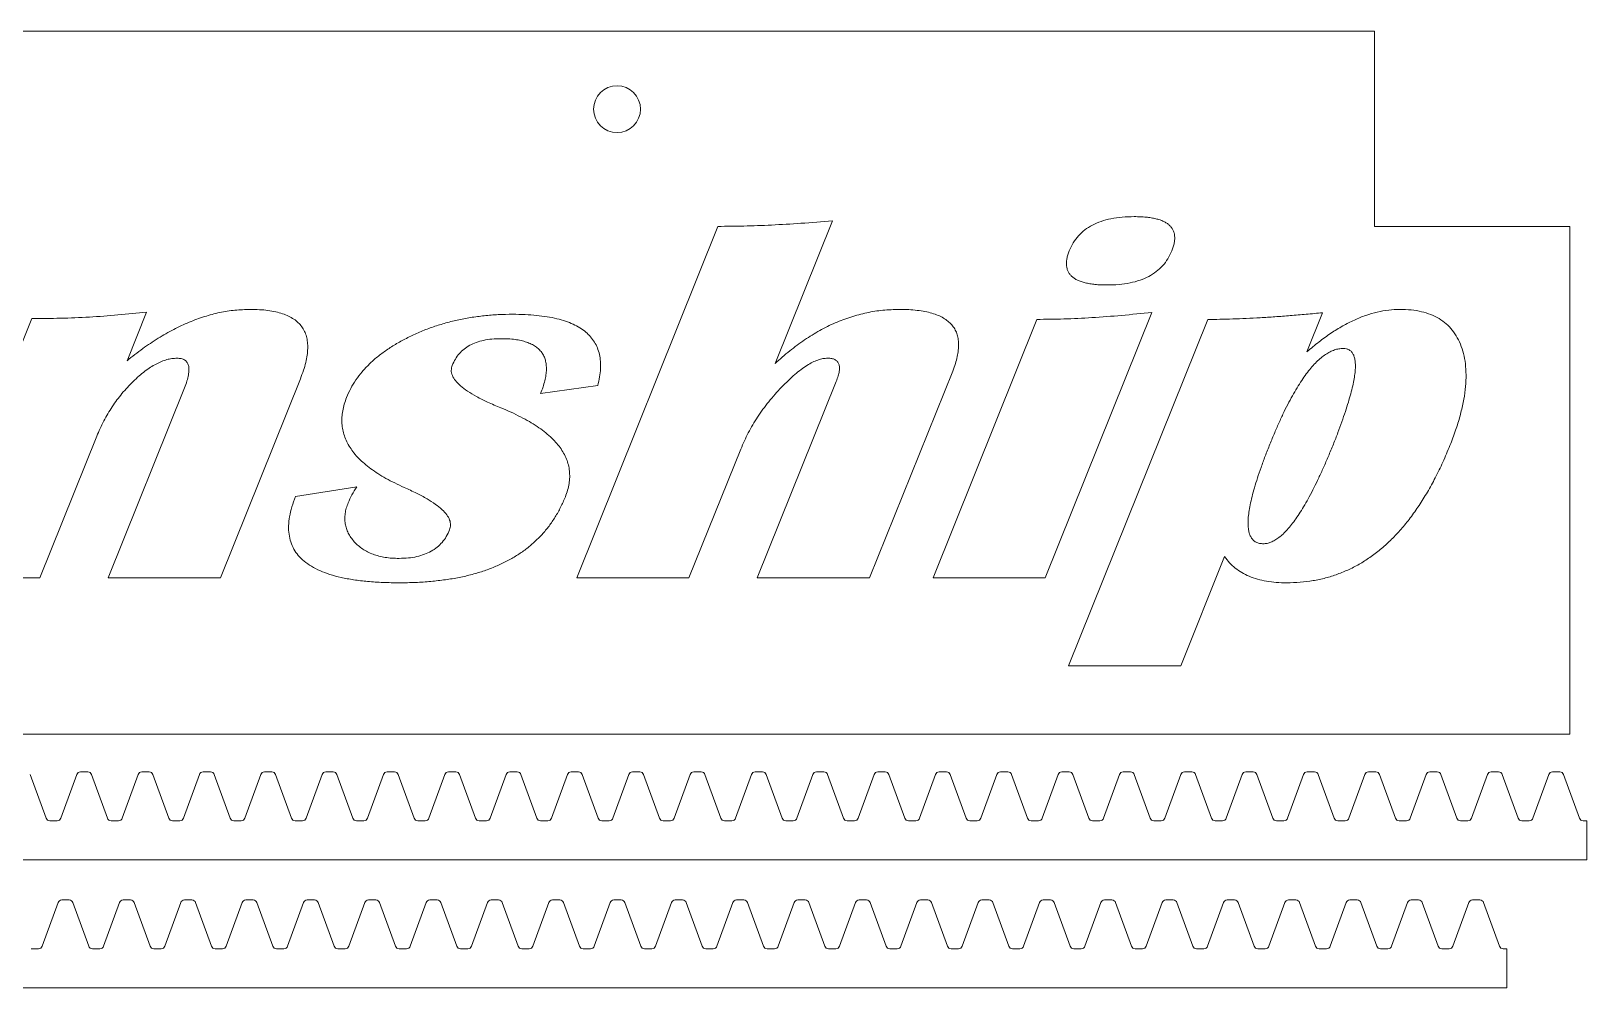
# Model space of a CAD drawing. Header units: millimetres. Extents: x 8 to 1030, y 631 to 832.
# Drawn here: x 831 to 1030.3, y 709.3 to 831.7 of the extents above; entities that cross this region are included whole.
import ezdxf

# ---------------------------------------------------------------- set-up
doc = ezdxf.new("R2010")
doc.units = ezdxf.units.MM

msp = doc.modelspace()

# ---------------------------------------------------------------- linework, layer by layer
at = {"color": 7, "linetype": 'Continuous', "lineweight": 15}
for p, q in [((33.08, 831.75), (1003.08, 831.75)), ((1003.08, 831.75), (1003.08, 806.75)), ((933.65, 807.44), (926.31, 789.19)), ((900.91, 761.75), (919, 806.75)), ((1003.08, 806.75), (1028.08, 806.75)), ((1028.08, 741.75), (1028.08, 806.75)), ((817.79, 761.75), (831.13, 794.94)), ((845.83, 795.77), (843.33, 789.55)), ((974.57, 795.74), (960.91, 761.75)), ((996.43, 795.7), (994.42, 790.69)), ((946.54, 761.75), (959.84, 794.84)), ((963.89, 750.5), (981.71, 794.84)), ((865.53, 787.25), (855.29, 761.75)), ((924.04, 761.75), (934.15, 786.91)), ((949.06, 788.23), (938.41, 761.75)), ((840.91, 761.75), (850.69, 786.08)), ((903.62, 786.37), (896.29, 785.34)), ((839.46, 779.89), (832.16, 761.75)), ((921.92, 778.24), (915.29, 761.75)), ((864.91, 772.17), (872.75, 773.41)), ((983.88, 764.47), (978.27, 750.5)), ((832.16, 761.75), (817.79, 761.75)), ((855.29, 761.75), (840.91, 761.75)), ((915.29, 761.75), (900.91, 761.75)), ((938.41, 761.75), (924.04, 761.75)), ((960.91, 761.75), (946.54, 761.75)), ((978.27, 750.5), (963.89, 750.5)), ((8.08, 741.75), (1028.08, 741.75)), ((832.97, 730.99), (830.93, 736.58)), ((836.9, 736.58), (834.86, 730.99)), ((838.32, 736.91), (837.37, 736.91)), ((840.82, 730.99), (838.79, 736.58)), ((844.75, 736.58), (842.72, 730.99)), ((846.17, 736.91), (845.22, 736.91)), ((848.68, 730.99), (846.64, 736.58)), ((852.6, 736.58), (850.57, 730.99)), ((854.03, 736.91), (853.07, 736.91)), ((856.53, 730.99), (854.5, 736.58)), ((860.46, 736.58), (858.42, 730.99)), ((861.88, 736.91), (860.93, 736.91)), ((864.39, 730.99), (862.35, 736.58)), ((868.31, 736.58), (866.28, 730.99)), ((869.73, 736.91), (868.78, 736.91)), ((872.24, 730.99), (870.2, 736.58)), ((876.17, 736.58), (874.13, 730.99)), ((877.59, 736.91), (876.64, 736.91)), ((880.09, 730.99), (878.06, 736.58)), ((884.02, 736.58), (881.99, 730.99)), ((885.44, 736.91), (884.49, 736.91)), ((887.95, 730.99), (885.91, 736.58)), ((891.87, 736.58), (889.84, 730.99)), ((893.3, 736.91), (892.34, 736.91)), ((895.8, 730.99), (893.77, 736.58)), ((899.73, 736.58), (897.69, 730.99)), ((901.15, 736.91), (900.2, 736.91)), ((903.66, 730.99), (901.62, 736.58)), ((907.58, 736.58), (905.55, 730.99)), ((909, 736.91), (908.05, 736.91)), ((911.51, 730.99), (909.47, 736.58)), ((915.44, 736.58), (913.4, 730.99)), ((916.86, 736.91), (915.91, 736.91)), ((919.36, 730.99), (917.33, 736.58)), ((923.29, 736.58), (921.26, 730.99)), ((924.71, 736.91), (923.76, 736.91)), ((927.22, 730.99), (925.18, 736.58)), ((931.14, 736.58), (929.11, 730.99)), ((932.57, 736.91), (931.61, 736.91)), ((935.07, 730.99), (933.04, 736.58)), ((939, 736.58), (936.96, 730.99)), ((940.42, 736.91), (939.47, 736.91)), ((942.93, 730.99), (940.89, 736.58)), ((946.85, 736.58), (944.82, 730.99)), ((948.27, 736.91), (947.32, 736.91)), ((950.78, 730.99), (948.74, 736.58)), ((954.71, 736.58), (952.67, 730.99)), ((956.13, 736.91), (955.18, 736.91)), ((958.63, 730.99), (956.6, 736.58)), ((962.56, 736.58), (960.53, 730.99)), ((963.98, 736.91), (963.03, 736.91)), ((966.49, 730.99), (964.45, 736.58)), ((970.41, 736.58), (968.38, 730.99)), ((971.84, 736.91), (970.88, 736.91)), ((974.34, 730.99), (972.31, 736.58)), ((978.27, 736.58), (976.23, 730.99)), ((979.69, 736.91), (978.74, 736.91)), ((982.2, 730.99), (980.16, 736.58)), ((986.12, 736.58), (984.09, 730.99)), ((987.54, 736.91), (986.59, 736.91)), ((990.05, 730.99), (988.01, 736.58)), ((993.98, 736.58), (991.94, 730.99)), ((995.4, 736.91), (994.45, 736.91)), ((997.9, 730.99), (995.87, 736.58)), ((1001.83, 736.58), (999.8, 730.99)), ((1003.25, 736.91), (1002.3, 736.91)), ((1005.76, 730.99), (1003.72, 736.58)), ((1009.68, 736.58), (1007.65, 730.99)), ((1011.11, 736.91), (1010.15, 736.91)), ((1013.61, 730.99), (1011.58, 736.58)), ((1017.54, 736.58), (1015.5, 730.99)), ((1018.96, 736.91), (1018.01, 736.91)), ((1021.47, 730.99), (1019.43, 736.58)), ((1025.39, 736.58), (1023.36, 730.99)), ((1026.81, 736.91), (1025.86, 736.91)), ((1029.32, 730.99), (1027.28, 736.58)), ((834.39, 730.66), (833.44, 730.66)), ((842.25, 730.66), (841.29, 730.66)), ((850.1, 730.66), (849.15, 730.66)), ((857.95, 730.66), (857, 730.66)), ((865.81, 730.66), (864.86, 730.66)), ((873.66, 730.66), (872.71, 730.66)), ((881.52, 730.66), (880.56, 730.66)), ((889.37, 730.66), (888.42, 730.66)), ((897.22, 730.66), (896.27, 730.66)), ((905.08, 730.66), (904.13, 730.66)), ((912.93, 730.66), (911.98, 730.66)), ((920.79, 730.66), (919.83, 730.66)), ((928.64, 730.66), (927.69, 730.66)), ((936.49, 730.66), (935.54, 730.66)), ((944.35, 730.66), (943.4, 730.66)), ((952.2, 730.66), (951.25, 730.66)), ((960.06, 730.66), (959.1, 730.66)), ((967.91, 730.66), (966.96, 730.66)), ((975.76, 730.66), (974.81, 730.66)), ((983.62, 730.66), (982.67, 730.66)), ((991.47, 730.66), (990.52, 730.66)), ((999.33, 730.66), (998.37, 730.66)), ((1007.18, 730.66), (1006.23, 730.66)), ((1015.03, 730.66), (1014.08, 730.66)), ((1022.89, 730.66), (1021.94, 730.66)), ((1030.27, 730.66), (1029.79, 730.66)), ((1030.27, 725.66), (1030.27, 730.66)), ((9.25, 725.66), (1030.27, 725.66)), ((834.51, 720.19), (832.47, 714.6)), ((835.93, 720.52), (834.98, 720.52)), ((838.43, 714.6), (836.4, 720.19)), ((842.36, 720.19), (840.33, 714.6)), ((843.78, 720.52), (842.83, 720.52)), ((846.29, 714.6), (844.25, 720.19)), ((850.21, 720.19), (848.18, 714.6)), ((851.64, 720.52), (850.68, 720.52)), ((854.14, 714.6), (852.11, 720.19)), ((858.07, 720.19), (856.03, 714.6)), ((859.49, 720.52), (858.54, 720.52)), ((862, 714.6), (859.96, 720.19)), ((865.92, 720.19), (863.89, 714.6)), ((867.34, 720.52), (866.39, 720.52)), ((869.85, 714.6), (867.81, 720.19)), ((873.78, 720.19), (871.74, 714.6)), ((875.2, 720.52), (874.25, 720.52)), ((877.7, 714.6), (875.67, 720.19)), ((881.63, 720.19), (879.6, 714.6)), ((883.05, 720.52), (882.1, 720.52)), ((885.56, 714.6), (883.52, 720.19)), ((889.48, 720.19), (887.45, 714.6)), ((890.91, 720.52), (889.95, 720.52)), ((893.41, 714.6), (891.38, 720.19)), ((897.34, 720.19), (895.3, 714.6)), ((898.76, 720.52), (897.81, 720.52)), ((901.27, 714.6), (899.23, 720.19)), ((905.19, 720.19), (903.16, 714.6)), ((906.61, 720.52), (905.66, 720.52)), ((909.12, 714.6), (907.08, 720.19)), ((913.05, 720.19), (911.01, 714.6)), ((914.47, 720.52), (913.52, 720.52)), ((916.97, 714.6), (914.94, 720.19)), ((920.9, 720.19), (918.87, 714.6)), ((922.32, 720.52), (921.37, 720.52)), ((924.83, 714.6), (922.79, 720.19)), ((928.75, 720.19), (926.72, 714.6)), ((930.18, 720.52), (929.22, 720.52)), ((932.68, 714.6), (930.65, 720.19)), ((936.61, 720.19), (934.57, 714.6)), ((938.03, 720.52), (937.08, 720.52)), ((940.54, 714.6), (938.5, 720.19)), ((944.46, 720.19), (942.43, 714.6)), ((945.88, 720.52), (944.93, 720.52)), ((948.39, 714.6), (946.35, 720.19)), ((952.32, 720.19), (950.28, 714.6)), ((953.74, 720.52), (952.79, 720.52)), ((956.24, 714.6), (954.21, 720.19)), ((960.17, 720.19), (958.14, 714.6)), ((961.59, 720.52), (960.64, 720.52)), ((964.1, 714.6), (962.06, 720.19)), ((968.02, 720.19), (965.99, 714.6)), ((969.45, 720.52), (968.49, 720.52)), ((971.95, 714.6), (969.92, 720.19)), ((975.88, 720.19), (973.84, 714.6)), ((977.3, 720.52), (976.35, 720.52)), ((979.81, 714.6), (977.77, 720.19)), ((983.73, 720.19), (981.7, 714.6)), ((985.15, 720.52), (984.2, 720.52)), ((987.66, 714.6), (985.62, 720.19)), ((991.59, 720.19), (989.55, 714.6)), ((993.01, 720.52), (992.06, 720.52)), ((995.51, 714.6), (993.48, 720.19)), ((999.44, 720.19), (997.41, 714.6)), ((1000.86, 720.52), (999.91, 720.52)), ((1003.37, 714.6), (1001.33, 720.19)), ((1007.29, 720.19), (1005.26, 714.6)), ((1008.72, 720.52), (1007.76, 720.52)), ((1011.22, 714.6), (1009.19, 720.19)), ((1015.15, 720.19), (1013.11, 714.6)), ((1016.57, 720.52), (1015.62, 720.52)), ((1019.08, 714.6), (1017.04, 720.19)), ((832, 714.27), (831.05, 714.27)), ((839.86, 714.27), (838.9, 714.27)), ((847.71, 714.27), (846.76, 714.27)), ((855.56, 714.27), (854.61, 714.27)), ((863.42, 714.27), (862.47, 714.27)), ((871.27, 714.27), (870.32, 714.27)), ((879.13, 714.27), (878.17, 714.27)), ((886.98, 714.27), (886.03, 714.27)), ((894.83, 714.27), (893.88, 714.27)), ((902.69, 714.27), (901.74, 714.27)), ((910.54, 714.27), (909.59, 714.27)), ((918.4, 714.27), (917.44, 714.27)), ((926.25, 714.27), (925.3, 714.27)), ((934.1, 714.27), (933.15, 714.27)), ((941.96, 714.27), (941.01, 714.27)), ((949.81, 714.27), (948.86, 714.27)), ((957.67, 714.27), (956.71, 714.27)), ((965.52, 714.27), (964.57, 714.27)), ((973.37, 714.27), (972.42, 714.27)), ((981.23, 714.27), (980.28, 714.27)), ((989.08, 714.27), (988.13, 714.27)), ((996.94, 714.27), (995.98, 714.27)), ((1004.79, 714.27), (1003.84, 714.27)), ((1012.64, 714.27), (1011.69, 714.27)), ((1020.02, 714.27), (1019.55, 714.27)), ((1020.02, 709.27), (1020.02, 714.27)), ((517.37, 709.27), (1020.02, 709.27))]:
    msp.add_line(p, q, dxfattribs=at)
msp.add_circle((906.08, 821.75), 3, dxfattribs=at)
for centre, start, end in [((837.37, 736.41), 90, 160), ((838.32, 736.41), 20, 90), ((845.22, 736.41), 90, 160), ((846.17, 736.41), 20, 90), ((853.07, 736.41), 90, 160), ((854.03, 736.41), 20, 90), ((860.93, 736.41), 90, 160), ((861.88, 736.41), 20, 90), ((868.78, 736.41), 90, 160), ((869.73, 736.41), 20, 90), ((876.64, 736.41), 90, 160), ((877.59, 736.41), 20, 90), ((884.49, 736.41), 90, 160), ((885.44, 736.41), 20, 90), ((892.34, 736.41), 90, 160), ((893.3, 736.41), 20, 90), ((900.2, 736.41), 90, 160), ((901.15, 736.41), 20, 90), ((908.05, 736.41), 90, 160), ((909, 736.41), 20, 90), ((915.91, 736.41), 90, 160), ((916.86, 736.41), 20, 90), ((923.76, 736.41), 90, 160), ((924.71, 736.41), 20, 90), ((931.61, 736.41), 90, 160), ((932.57, 736.41), 20, 90), ((939.47, 736.41), 90, 160), ((940.42, 736.41), 20, 90), ((947.32, 736.41), 90, 160), ((948.27, 736.41), 20, 90), ((955.18, 736.41), 90, 160), ((956.13, 736.41), 20, 90), ((963.03, 736.41), 90, 160), ((963.98, 736.41), 20, 90), ((970.88, 736.41), 90, 160), ((971.84, 736.41), 20, 90), ((978.74, 736.41), 90, 160), ((979.69, 736.41), 20, 90), ((986.59, 736.41), 90, 160), ((987.54, 736.41), 20, 90), ((994.45, 736.41), 90, 160), ((995.4, 736.41), 20, 90), ((1002.3, 736.41), 90, 160), ((1003.25, 736.41), 20, 90), ((1010.15, 736.41), 90, 160), ((1011.11, 736.41), 20, 90), ((1018.01, 736.41), 90, 160), ((1018.96, 736.41), 20, 90), ((1025.86, 736.41), 90, 160), ((1026.81, 736.41), 20, 90), ((833.44, 731.16), 200, 270), ((834.39, 731.16), 270, 340), ((841.29, 731.16), 200, 270), ((842.25, 731.16), 270, 340), ((849.15, 731.16), 200, 270), ((850.1, 731.16), 270, 340), ((857, 731.16), 200, 270), ((857.95, 731.16), 270, 340), ((864.86, 731.16), 200, 270), ((865.81, 731.16), 270, 340), ((872.71, 731.16), 200, 270), ((873.66, 731.16), 270, 340), ((880.56, 731.16), 200, 270), ((881.52, 731.16), 270, 340), ((888.42, 731.16), 200, 270), ((889.37, 731.16), 270, 340), ((896.27, 731.16), 200, 270), ((897.22, 731.16), 270, 340), ((904.13, 731.16), 200, 270), ((905.08, 731.16), 270, 340), ((911.98, 731.16), 200, 270), ((912.93, 731.16), 270, 340), ((919.83, 731.16), 200, 270), ((920.79, 731.16), 270, 340), ((927.69, 731.16), 200, 270), ((928.64, 731.16), 270, 340), ((935.54, 731.16), 200, 270), ((936.49, 731.16), 270, 340), ((943.4, 731.16), 200, 270), ((944.35, 731.16), 270, 340), ((951.25, 731.16), 200, 270), ((952.2, 731.16), 270, 340), ((959.1, 731.16), 200, 270), ((960.06, 731.16), 270, 340), ((966.96, 731.16), 200, 270), ((967.91, 731.16), 270, 340), ((974.81, 731.16), 200, 270), ((975.76, 731.16), 270, 340), ((982.67, 731.16), 200, 270), ((983.62, 731.16), 270, 340), ((990.52, 731.16), 200, 270), ((991.47, 731.16), 270, 340), ((998.37, 731.16), 200, 270), ((999.33, 731.16), 270, 340), ((1006.23, 731.16), 200, 270), ((1007.18, 731.16), 270, 340), ((1014.08, 731.16), 200, 270), ((1015.03, 731.16), 270, 340), ((1021.94, 731.16), 200, 270), ((1022.89, 731.16), 270, 340), ((1029.79, 731.16), 200, 270), ((834.98, 720.02), 90, 160), ((835.93, 720.02), 20, 90), ((842.83, 720.02), 90, 160), ((843.78, 720.02), 20, 90), ((850.68, 720.02), 90, 160), ((851.64, 720.02), 20, 90), ((858.54, 720.02), 90, 160), ((859.49, 720.02), 20, 90), ((866.39, 720.02), 90, 160), ((867.34, 720.02), 20, 90), ((874.25, 720.02), 90, 160), ((875.2, 720.02), 20, 90), ((882.1, 720.02), 90, 160), ((883.05, 720.02), 20, 90), ((889.95, 720.02), 90, 160), ((890.91, 720.02), 20, 90), ((897.81, 720.02), 90, 160), ((898.76, 720.02), 20, 90), ((905.66, 720.02), 90, 160), ((906.61, 720.02), 20, 90), ((913.52, 720.02), 90, 160), ((914.47, 720.02), 20, 90), ((921.37, 720.02), 90, 160), ((922.32, 720.02), 20, 90), ((929.22, 720.02), 90, 160), ((930.18, 720.02), 20, 90), ((937.08, 720.02), 90, 160), ((938.03, 720.02), 20, 90), ((944.93, 720.02), 90, 160), ((945.88, 720.02), 20, 90), ((952.79, 720.02), 90, 160), ((953.74, 720.02), 20, 90), ((960.64, 720.02), 90, 160), ((961.59, 720.02), 20, 90), ((968.49, 720.02), 90, 160), ((969.45, 720.02), 20, 90), ((976.35, 720.02), 90, 160), ((977.3, 720.02), 20, 90), ((984.2, 720.02), 90, 160), ((985.15, 720.02), 20, 90), ((992.06, 720.02), 90, 160), ((993.01, 720.02), 20, 90), ((999.91, 720.02), 90, 160), ((1000.86, 720.02), 20, 90), ((1007.76, 720.02), 90, 160), ((1008.72, 720.02), 20, 90), ((1015.62, 720.02), 90, 160), ((1016.57, 720.02), 20, 90), ((832, 714.77), 270, 340), ((838.9, 714.77), 200, 270), ((839.86, 714.77), 270, 340), ((846.76, 714.77), 200, 270), ((847.71, 714.77), 270, 340), ((854.61, 714.77), 200, 270), ((855.56, 714.77), 270, 340), ((862.47, 714.77), 200, 270), ((863.42, 714.77), 270, 340), ((870.32, 714.77), 200, 270), ((871.27, 714.77), 270, 340), ((878.17, 714.77), 200, 270), ((879.13, 714.77), 270, 340), ((886.03, 714.77), 200, 270), ((886.98, 714.77), 270, 340), ((893.88, 714.77), 200, 270), ((894.83, 714.77), 270, 340), ((901.74, 714.77), 200, 270), ((902.69, 714.77), 270, 340), ((909.59, 714.77), 200, 270), ((910.54, 714.77), 270, 340), ((917.44, 714.77), 200, 270), ((918.4, 714.77), 270, 340), ((925.3, 714.77), 200, 270), ((926.25, 714.77), 270, 340), ((933.15, 714.77), 200, 270), ((934.1, 714.77), 270, 340), ((941.01, 714.77), 200, 270), ((941.96, 714.77), 270, 340), ((948.86, 714.77), 200, 270), ((949.81, 714.77), 270, 340), ((956.71, 714.77), 200, 270), ((957.67, 714.77), 270, 340), ((964.57, 714.77), 200, 270), ((965.52, 714.77), 270, 340), ((972.42, 714.77), 200, 270), ((973.37, 714.77), 270, 340), ((980.28, 714.77), 200, 270), ((981.23, 714.77), 270, 340), ((988.13, 714.77), 200, 270), ((989.08, 714.77), 270, 340), ((995.98, 714.77), 200, 270), ((996.94, 714.77), 270, 340), ((1003.84, 714.77), 200, 270), ((1004.79, 714.77), 270, 340), ((1011.69, 714.77), 200, 270), ((1012.64, 714.77), 270, 340), ((1019.55, 714.77), 200, 270)]:
    msp.add_arc(centre, 0.5, start, end, dxfattribs=at)
for points, knots in [([(919, 806.75), (920.1, 806.76), (922.39, 806.77), (925.93, 806.92), (929.71, 807.13), (932.31, 807.34), (933.65, 807.44)], [0, 0, 0, 0, 0.225702, 0.467546, 0.725603, 1, 1, 1, 1]), ([(963.99, 803.62), (964.15, 803.97), (964.46, 804.66), (965.15, 805.56), (965.97, 806.33), (966.95, 806.94), (968.08, 807.42), (969.36, 807.76), (970.79, 807.96), (971.79, 807.99), (972.31, 808)], [0, 0, 0, 0, 0.114508, 0.225104, 0.335327, 0.44957, 0.570374, 0.701443, 0.844082, 1, 1, 1, 1]), ([(972.31, 808), (972.57, 807.99), (973.08, 807.99), (973.8, 807.94), (974.46, 807.85), (975.06, 807.74), (975.59, 807.58), (976.05, 807.4), (976.45, 807.17), (976.8, 806.92), (977.06, 806.62), (977.27, 806.3), (977.41, 805.93), (977.49, 805.53), (977.5, 805.1), (977.43, 804.63), (977.3, 804.13), (977.18, 803.8), (977.11, 803.62)], [0, 0, 0, 0, 0.096127, 0.184121, 0.264323, 0.33808, 0.404899, 0.465043, 0.520816, 0.571596, 0.61948, 0.665886, 0.71282, 0.761216, 0.813431, 0.869644, 0.932085, 1, 1, 1, 1]), ([(968.79, 799.25), (968.53, 799.25), (968.02, 799.26), (967.3, 799.31), (966.64, 799.4), (966.05, 799.51), (965.52, 799.67), (965.05, 799.85), (964.65, 800.07), (964.31, 800.33), (964.04, 800.63), (963.83, 800.95), (963.7, 801.32), (963.61, 801.72), (963.61, 802.15), (963.67, 802.62), (963.8, 803.11), (963.92, 803.45), (963.99, 803.62)], [0, 0, 0, 0, 0.096127, 0.184121, 0.264323, 0.33808, 0.404899, 0.465043, 0.520816, 0.571596, 0.61948, 0.665886, 0.71282, 0.761216, 0.813431, 0.869644, 0.932085, 1, 1, 1, 1]), ([(977.11, 803.62), (976.95, 803.28), (976.64, 802.59), (975.96, 801.69), (975.13, 800.92), (974.15, 800.3), (973.02, 799.82), (971.74, 799.49), (970.31, 799.28), (969.32, 799.26), (968.79, 799.25)], [0, 0, 0, 0, 0.114508, 0.225104, 0.335327, 0.44957, 0.570374, 0.701443, 0.844082, 1, 1, 1, 1]), ([(831.13, 794.94), (832.36, 794.95), (834.82, 794.97), (838.5, 795.13), (842.18, 795.39), (844.61, 795.65), (845.83, 795.77)], [0, 0, 0, 0, 0.250492, 0.501186, 0.750311, 1, 1, 1, 1]), ([(843.33, 789.55), (843.99, 790.08), (845.28, 791.1), (847.28, 792.42), (849.27, 793.57), (851.24, 794.5), (853.22, 795.22), (855.18, 795.75), (857.14, 796.05), (858.44, 796.1), (859.09, 796.12)], [0, 0, 0, 0, 0.145204, 0.282753, 0.413923, 0.539155, 0.659127, 0.775203, 0.888747, 1, 1, 1, 1]), ([(859.09, 796.12), (859.49, 796.12), (860.25, 796.1), (861.35, 796.01), (862.34, 795.83), (863.23, 795.59), (864.01, 795.28), (864.69, 794.9), (865.26, 794.44), (865.73, 793.92), (866.08, 793.32), (866.33, 792.65), (866.46, 791.91), (866.49, 791.11), (866.4, 790.24), (866.23, 789.29), (865.92, 788.29), (865.67, 787.6), (865.53, 787.25)], [0, 0, 0, 0, 0.0848057, 0.1622934, 0.2329905, 0.297359, 0.3560955, 0.410714, 0.4611889, 0.5100042, 0.5588146, 0.6080946, 0.6606708, 0.7165273, 0.7781056, 0.8454133, 0.9193414, 1, 1, 1, 1]), ([(871.45, 784.86), (871.62, 785.25), (871.96, 786.02), (872.63, 787.11), (873.43, 788.15), (874.35, 789.14), (875.39, 790.07), (876.57, 790.95), (877.87, 791.77), (879.29, 792.53), (880.79, 793.23), (882.35, 793.84), (883.97, 794.34), (885.62, 794.78), (887.33, 795.09), (889.08, 795.33), (890.88, 795.47), (892.09, 795.49), (892.71, 795.5)], [0, 0, 0, 0, 0.050355, 0.100855, 0.152816, 0.206556, 0.261998, 0.320422, 0.381692, 0.44635, 0.512918, 0.579752, 0.646764, 0.71516, 0.784141, 0.854485, 0.926359, 1, 1, 1, 1]), ([(892.71, 795.5), (893.24, 795.49), (894.27, 795.48), (895.75, 795.37), (897.1, 795.2), (898.34, 794.96), (899.45, 794.64), (900.45, 794.25), (901.32, 793.78), (902.07, 793.24), (902.7, 792.63), (903.21, 791.95), (903.58, 791.18), (903.85, 790.36), (903.97, 789.45), (903.98, 788.48), (903.87, 787.44), (903.7, 786.73), (903.62, 786.37)], [0, 0, 0, 0, 0.092868, 0.178576, 0.25736, 0.330079, 0.397264, 0.458761, 0.515507, 0.568615, 0.619059, 0.667632, 0.716241, 0.766189, 0.818228, 0.874275, 0.934604, 1, 1, 1, 1]), ([(926.31, 789.19), (926.93, 789.74), (928.14, 790.82), (930.05, 792.23), (932, 793.44), (933.98, 794.42), (936, 795.17), (938.04, 795.73), (940.12, 796.06), (941.52, 796.1), (942.22, 796.12)], [0, 0, 0, 0, 0.1394, 0.273304, 0.401037, 0.524831, 0.645617, 0.763924, 0.881762, 1, 1, 1, 1]), ([(942.22, 796.12), (942.62, 796.12), (943.39, 796.11), (944.49, 796.01), (945.48, 795.87), (946.38, 795.66), (947.17, 795.38), (947.87, 795.04), (948.45, 794.63), (948.95, 794.17), (949.33, 793.63), (949.61, 793.04), (949.77, 792.38), (949.84, 791.67), (949.79, 790.89), (949.65, 790.05), (949.4, 789.16), (949.18, 788.55), (949.06, 788.23)], [0, 0, 0, 0, 0.089522, 0.171338, 0.246352, 0.314472, 0.377071, 0.434015, 0.486292, 0.536222, 0.584266, 0.632442, 0.682031, 0.734666, 0.79222, 0.855618, 0.924284, 1, 1, 1, 1]), ([(959.84, 794.84), (960.99, 794.86), (963.34, 794.88), (966.95, 795.06), (970.71, 795.34), (973.27, 795.61), (974.57, 795.74)], [0, 0, 0, 0, 0.233419, 0.477641, 0.733564, 1, 1, 1, 1]), ([(981.71, 794.84), (982.23, 794.84), (983.31, 794.84), (984.95, 794.91), (986.67, 794.95), (988.47, 795.06), (990.35, 795.17), (992.31, 795.34), (994.35, 795.49), (995.73, 795.63), (996.43, 795.7)], [0, 0, 0, 0, 0.10595, 0.217907, 0.334518, 0.456538, 0.584585, 0.717444, 0.856295, 1, 1, 1, 1]), ([(994.42, 790.69), (994.93, 791.12), (995.92, 791.96), (997.45, 793.07), (998.96, 794.01), (1000.46, 794.77), (1001.94, 795.38), (1003.41, 795.8), (1004.87, 796.07), (1005.84, 796.11), (1006.32, 796.12)], [0, 0, 0, 0, 0.1494884, 0.2902239, 0.4234301, 0.548902, 0.6678865, 0.7818926, 0.8923988, 1, 1, 1, 1]), ([(1006.32, 796.12), (1006.81, 796.11), (1007.74, 796.08), (1009.08, 795.87), (1010.28, 795.5), (1011.35, 794.98), (1012.27, 794.3), (1013.06, 793.48), (1013.71, 792.49), (1014.21, 791.38), (1014.57, 790.14), (1014.77, 788.79), (1014.81, 787.35), (1014.72, 785.81), (1014.44, 784.17), (1014.03, 782.43), (1013.46, 780.59), (1012.98, 779.35), (1012.73, 778.7)], [0, 0, 0, 0, 0.063667, 0.122451, 0.176566, 0.227897, 0.277055, 0.32655, 0.376727, 0.43019, 0.486223, 0.545361, 0.60812, 0.675245, 0.747427, 0.825462, 0.909409, 1, 1, 1, 1]), ([(891.21, 792.37), (890.82, 792.37), (890.07, 792.35), (889.02, 792.18), (888.06, 791.93), (887.22, 791.55), (886.48, 791.06), (885.85, 790.47), (885.34, 789.76), (885.1, 789.23), (884.98, 788.96)], [0, 0, 0, 0, 0.153189, 0.293806, 0.422068, 0.54182, 0.657754, 0.769651, 0.882086, 1, 1, 1, 1]), ([(896.29, 785.34), (896.4, 785.62), (896.61, 786.16), (896.83, 786.97), (896.99, 787.71), (897.05, 788.4), (897.02, 789.04), (896.92, 789.62), (896.73, 790.16), (896.44, 790.63), (896.07, 791.04), (895.63, 791.41), (895.09, 791.71), (894.47, 791.95), (893.77, 792.15), (892.99, 792.28), (892.13, 792.36), (891.52, 792.37), (891.21, 792.37)], [0, 0, 0, 0, 0.080768, 0.154971, 0.222467, 0.283681, 0.340375, 0.392667, 0.441724, 0.490586, 0.539355, 0.590115, 0.644367, 0.703422, 0.767691, 0.838454, 0.915444, 1, 1, 1, 1]), ([(999.07, 791.12), (998.88, 791.11), (998.5, 791.09), (997.93, 790.94), (997.36, 790.7), (996.78, 790.36), (996.21, 789.92), (995.62, 789.39), (995.04, 788.77), (994.47, 788.04), (993.87, 787.23), (993.29, 786.32), (992.69, 785.31), (992.09, 784.21), (991.48, 783.01), (990.88, 781.72), (990.27, 780.33), (989.88, 779.36), (989.67, 778.87)], [0, 0, 0, 0, 0.034694, 0.071019, 0.109079, 0.150369, 0.195361, 0.24345, 0.296642, 0.354028, 0.416484, 0.483592, 0.556176, 0.634328, 0.717307, 0.806283, 0.900233, 1, 1, 1, 1]), ([(997.8, 778.87), (998, 779.36), (998.38, 780.31), (998.88, 781.71), (999.33, 783), (999.72, 784.19), (1000.03, 785.3), (1000.29, 786.3), (1000.46, 787.21), (1000.59, 788.02), (1000.63, 788.75), (1000.62, 789.37), (1000.53, 789.91), (1000.38, 790.35), (1000.15, 790.7), (999.85, 790.95), (999.48, 791.1), (999.21, 791.12), (999.07, 791.12)], [0, 0, 0, 0, 0.117795, 0.226801, 0.328245, 0.420571, 0.505229, 0.581804, 0.650086, 0.710537, 0.763957, 0.810113, 0.848865, 0.883292, 0.912881, 0.940016, 0.968795, 1, 1, 1, 1]), ([(849.72, 789.87), (849.51, 789.86), (849.07, 789.84), (848.4, 789.7), (847.73, 789.46), (847.03, 789.13), (846.32, 788.71), (845.59, 788.2), (844.85, 787.59), (843.85, 786.66), (842.66, 785.38), (841.41, 783.68), (840.31, 781.86), (839.74, 780.55), (839.46, 779.89)], [0, 0, 0, 0, 0.04319, 0.087853, 0.135522, 0.186611, 0.241894, 0.30091, 0.364911, 0.433254, 0.574551, 0.714452, 0.856351, 1, 1, 1, 1]), ([(850.69, 786.08), (850.8, 786.37), (851.01, 786.91), (851.2, 787.69), (851.28, 788.35), (851.24, 788.9), (851.05, 789.35), (850.72, 789.68), (850.25, 789.85), (849.91, 789.86), (849.72, 789.87)], [0, 0, 0, 0, 0.194977, 0.358641, 0.49433, 0.605771, 0.698624, 0.78693, 0.884553, 1, 1, 1, 1]), ([(884.98, 788.96), (884.91, 788.75), (884.79, 788.32), (884.97, 787.62), (885.38, 786.95), (886.05, 786.27), (886.98, 785.6), (888.15, 784.91), (889.57, 784.2), (890.62, 783.76), (891.19, 783.53)], [0, 0, 0, 0, 0.0726289, 0.146552, 0.2329918, 0.3376095, 0.4651455, 0.6169737, 0.7948436, 1, 1, 1, 1]), ([(933.05, 789.87), (932.85, 789.86), (932.42, 789.84), (931.77, 789.64), (931.08, 789.36), (930.37, 788.94), (929.61, 788.42), (928.82, 787.78), (927.99, 787.02), (926.85, 785.88), (925.49, 784.34), (924.06, 782.39), (922.85, 780.37), (922.23, 778.95), (921.92, 778.24)], [0, 0, 0, 0, 0.036468, 0.07652, 0.12088, 0.170696, 0.225423, 0.286226, 0.353373, 0.427062, 0.576813, 0.721785, 0.861954, 1, 1, 1, 1]), ([(934.15, 786.91), (934.24, 787.14), (934.41, 787.57), (934.53, 788.18), (934.58, 788.69), (934.49, 789.12), (934.3, 789.47), (933.97, 789.72), (933.54, 789.85), (933.22, 789.87), (933.05, 789.87)], [0, 0, 0, 0, 0.184288, 0.339382, 0.466904, 0.572065, 0.665293, 0.761276, 0.869666, 1, 1, 1, 1]), ([(878.83, 773.32), (878.42, 773.51), (877.63, 773.88), (876.5, 774.46), (875.48, 775.07), (874.56, 775.71), (873.74, 776.36), (873.01, 777.03), (872.39, 777.72), (871.89, 778.44), (871.45, 779.17), (871.15, 779.93), (870.95, 780.71), (870.83, 781.51), (870.84, 782.32), (870.94, 783.16), (871.13, 784.02), (871.34, 784.58), (871.45, 784.86)], [0, 0, 0, 0, 0.087402, 0.169421, 0.246849, 0.319114, 0.387055, 0.450138, 0.510159, 0.566832, 0.621497, 0.673984, 0.725672, 0.77736, 0.829843, 0.883961, 0.940407, 1, 1, 1, 1]), ([(891.19, 783.53), (891.63, 783.34), (892.49, 782.99), (893.71, 782.38), (894.83, 781.79), (895.83, 781.16), (896.73, 780.51), (897.53, 779.85), (898.21, 779.16), (898.79, 778.46), (899.25, 777.73), (899.61, 776.98), (899.87, 776.22), (900, 775.43), (900.03, 774.63), (899.95, 773.81), (899.76, 772.96), (899.56, 772.41), (899.46, 772.13)], [0, 0, 0, 0, 0.090807, 0.176233, 0.255935, 0.329892, 0.399433, 0.464388, 0.524756, 0.581927, 0.635769, 0.687419, 0.737916, 0.787797, 0.83758, 0.889404, 0.942898, 1, 1, 1, 1]), ([(989.67, 778.87), (989.47, 778.35), (989.07, 777.37), (988.55, 775.92), (988.08, 774.58), (987.71, 773.33), (987.39, 772.19), (987.15, 771.14), (986.98, 770.19), (986.89, 769.35), (986.86, 768.6), (986.92, 767.94), (987.05, 767.39), (987.26, 766.93), (987.53, 766.56), (987.9, 766.3), (988.35, 766.15), (988.67, 766.13), (988.83, 766.12)], [0, 0, 0, 0, 0.116156, 0.223973, 0.323095, 0.414669, 0.49768, 0.572726, 0.640121, 0.699978, 0.752008, 0.797362, 0.83753, 0.871514, 0.902726, 0.933117, 0.96493, 1, 1, 1, 1]), ([(988.83, 766.12), (989, 766.13), (989.33, 766.15), (989.83, 766.31), (990.34, 766.57), (990.86, 766.93), (991.39, 767.37), (991.91, 767.94), (992.46, 768.58), (993.02, 769.33), (993.58, 770.18), (994.16, 771.13), (994.74, 772.17), (995.34, 773.32), (995.94, 774.57), (996.56, 775.91), (997.18, 777.35), (997.59, 778.35), (997.8, 778.87)], [0, 0, 0, 0, 0.030402, 0.061984, 0.097159, 0.135922, 0.17845, 0.225954, 0.278322, 0.335799, 0.39906, 0.467749, 0.541969, 0.621799, 0.707848, 0.799079, 0.896634, 1, 1, 1, 1]), ([(1012.73, 778.7), (1012.43, 777.99), (1011.86, 776.59), (1010.88, 774.6), (1009.87, 772.74), (1008.8, 771.03), (1007.68, 769.44), (1006.51, 767.99), (1005.28, 766.69), (1004.01, 765.51), (1002.66, 764.49), (1001.29, 763.57), (999.84, 762.82), (998.34, 762.21), (996.8, 761.71), (995.2, 761.38), (993.55, 761.16), (992.43, 761.14), (991.86, 761.12)], [0, 0, 0, 0, 0.0794211, 0.1554056, 0.2279882, 0.2970753, 0.3636486, 0.4274969, 0.4886594, 0.548191, 0.6060321, 0.6624491, 0.7180572, 0.7735036, 0.8287175, 0.8849112, 0.9416458, 1, 1, 1, 1]), ([(872.75, 773.41), (872.53, 773.07), (872.12, 772.41), (871.8, 771.71), (871.65, 771.38)], [0, 0, 0, 0, 0.527175, 1, 1, 1, 1]), ([(884.63, 767.9), (884.69, 768.11), (884.81, 768.52), (884.66, 769.21), (884.28, 769.88), (883.64, 770.54), (882.78, 771.22), (881.69, 771.92), (880.35, 772.64), (879.36, 773.08), (878.83, 773.32)], [0, 0, 0, 0, 0.074445, 0.149791, 0.237038, 0.341935, 0.469224, 0.620042, 0.797537, 1, 1, 1, 1]), ([(878.24, 761.12), (877.52, 761.13), (876.16, 761.14), (874.19, 761.28), (872.4, 761.48), (870.78, 761.79), (869.33, 762.16), (868.06, 762.64), (866.95, 763.19), (866.02, 763.85), (865.25, 764.58), (864.68, 765.42), (864.27, 766.34), (864.05, 767.36), (863.99, 768.45), (864.13, 769.62), (864.42, 770.88), (864.74, 771.73), (864.91, 772.17)], [0, 0, 0, 0, 0.098349, 0.18837, 0.271576, 0.346958, 0.415246, 0.477626, 0.534052, 0.585883, 0.634147, 0.679981, 0.725616, 0.772127, 0.82204, 0.875789, 0.93482, 1, 1, 1, 1]), ([(871.65, 771.38), (871.57, 771.15), (871.39, 770.7), (871.26, 770), (871.21, 769.34), (871.26, 768.69), (871.4, 768.07), (871.66, 767.48), (871.99, 766.9), (872.43, 766.37), (872.93, 765.86), (873.52, 765.44), (874.14, 765.06), (874.84, 764.77), (875.59, 764.53), (876.4, 764.37), (877.26, 764.26), (877.85, 764.25), (878.16, 764.25)], [0, 0, 0, 0, 0.063837, 0.123628, 0.180736, 0.235339, 0.289581, 0.344023, 0.400333, 0.460505, 0.521509, 0.583155, 0.645496, 0.710054, 0.776808, 0.846949, 0.921228, 1, 1, 1, 1]), ([(899.46, 772.13), (899.26, 771.68), (898.88, 770.8), (898.18, 769.55), (897.39, 768.38), (896.49, 767.3), (895.49, 766.31), (894.41, 765.4), (893.22, 764.59), (891.93, 763.85), (890.55, 763.21), (889.08, 762.64), (887.51, 762.18), (885.84, 761.78), (884.07, 761.5), (882.21, 761.28), (880.26, 761.14), (878.92, 761.13), (878.24, 761.12)], [0, 0, 0, 0, 0.057202, 0.113221, 0.168313, 0.223194, 0.277859, 0.333279, 0.389435, 0.447205, 0.506787, 0.568335, 0.632632, 0.69947, 0.769686, 0.842886, 0.919616, 1, 1, 1, 1]), ([(878.16, 764.25), (878.56, 764.26), (879.33, 764.28), (880.42, 764.44), (881.41, 764.74), (882.28, 765.14), (883.05, 765.65), (883.7, 766.29), (884.25, 767.04), (884.5, 767.61), (884.63, 767.9)], [0, 0, 0, 0, 0.151372, 0.289405, 0.417738, 0.537073, 0.651283, 0.76429, 0.879607, 1, 1, 1, 1]), ([(991.86, 761.12), (991.4, 761.13), (990.52, 761.15), (989.26, 761.3), (988.1, 761.57), (987.04, 761.93), (986.08, 762.41), (985.24, 762.99), (984.48, 763.67), (984.08, 764.21), (983.88, 764.47)], [0, 0, 0, 0, 0.151773, 0.292603, 0.423749, 0.547788, 0.664071, 0.777063, 0.889005, 1, 1, 1, 1])]:
    msp.add_open_spline(points, degree=3, knots=knots, dxfattribs=at)

doc.saveas('drawing.dxf')
